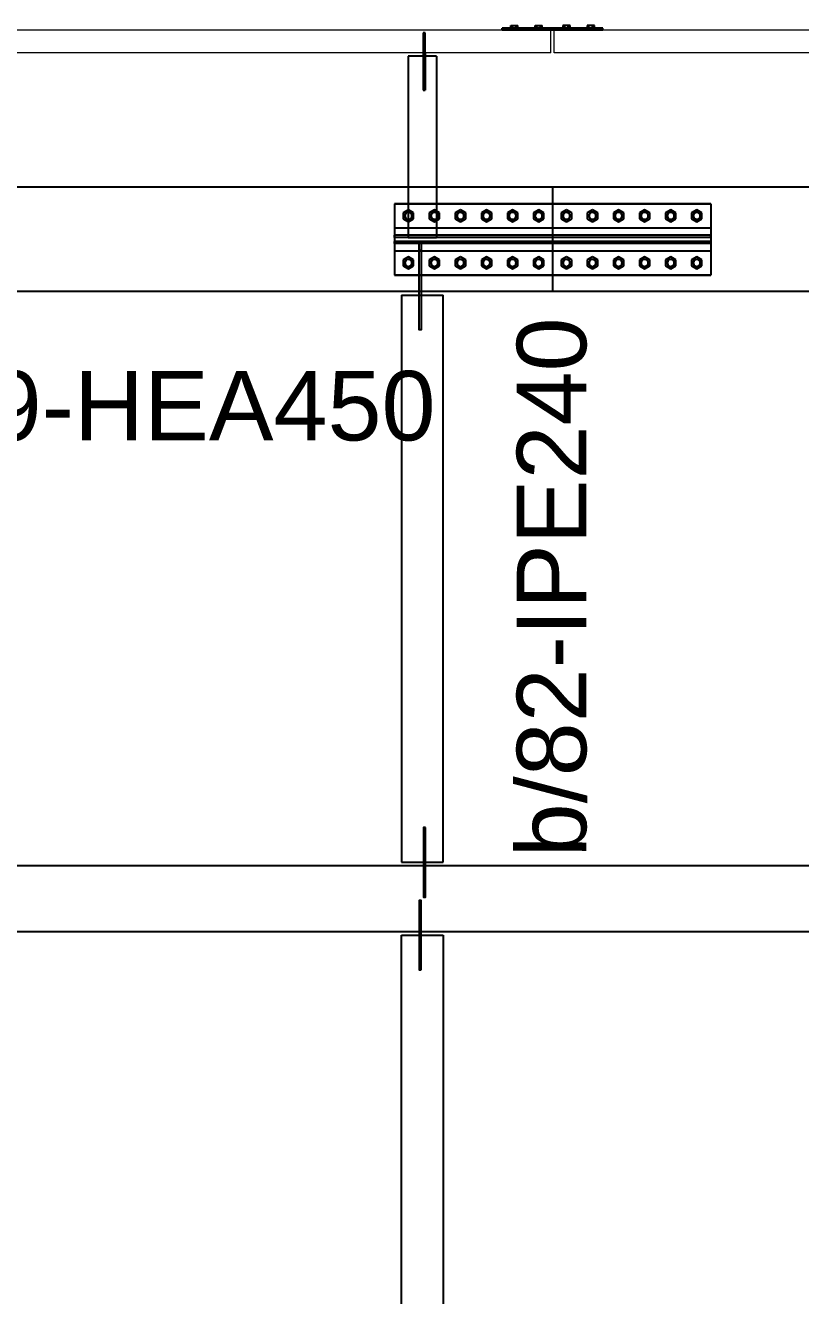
# Model space of a CAD drawing. Extents: x 7536 to 102814, y -9868 to 35131.
# Drawn here: x 48315 to 50546, y 26814 to 30468 of the extents above; entities that cross this region are included whole.
import ezdxf
from ezdxf.enums import TextEntityAlignment as Align

# ---------------------------------------------------------------- set-up
doc = ezdxf.new("R2010")
doc.units = 0
doc.header["$LTSCALE"] = 0.4
doc.layers.get('0').update_dxf_attribs({"color": 255})
doc.layers.add('0-1', color=7, linetype='Continuous', lineweight=5)
doc.layers.add('E_TEXTO', color=3, linetype='Continuous', lineweight=9)
doc.layers.add('P-PLATINA', color=6, linetype='Continuous')
doc.layers.add('VIGAS', color=8, linetype='Continuous')
doc.styles.add('VERDANA', font='arial.ttf')

msp = doc.modelspace()

# ---------------------------------------------------------------- linework, layer by layer
at = {"color": 1, "linetype": 'Continuous'}
for centre, radius, start, end in [((49417.4, 29920.3), 11, 0, 180), ((49417.4, 29920.3), 10, 120, 300), ((49417.4, 29920.3), 10, 300, 120), ((49492.4, 29920.3), 11, 0, 180), ((49492.4, 29920.3), 10, 120, 300), ((49492.4, 29920.3), 10, 300, 120), ((49567.4, 29920.3), 11, 0, 180), ((49567.4, 29920.3), 10, 120, 300), ((49567.4, 29920.3), 10, 300, 120), ((49642.4, 29920.3), 11, 0, 180), ((49642.4, 29920.3), 10, 120, 300), ((49642.4, 29920.3), 10, 300, 120), ((49717.4, 29920.3), 11, 0, 180), ((49717.4, 29920.3), 10, 120, 300), ((49717.4, 29920.3), 10, 300, 120), ((49792.4, 29920.3), 11, 0, 180), ((49792.4, 29920.3), 10, 120, 300), ((49792.4, 29920.3), 10, 300, 120), ((49872.4, 29920.3), 11, 0, 180), ((49872.4, 29920.3), 10, 120, 300), ((49872.4, 29920.3), 10, 300, 120), ((49947.4, 29920.3), 11, 0, 180), ((49947.4, 29920.3), 10, 120, 300), ((49947.4, 29920.3), 10, 300, 120), ((50022.4, 29920.3), 11, 0, 180), ((50022.4, 29920.3), 10, 120, 300), ((50022.4, 29920.3), 10, 300, 120), ((50097.4, 29920.3), 11, 0, 180), ((50097.4, 29920.3), 10, 120, 300), ((50097.4, 29920.3), 10, 300, 120), ((50172.4, 29920.3), 11, 0, 180), ((50172.4, 29920.3), 10, 120, 300), ((50172.4, 29920.3), 10, 300, 120), ((50247.4, 29920.3), 11, 0, 180), ((50247.4, 29920.3), 10, 120, 300), ((50247.4, 29920.3), 10, 300, 120), ((49417.4, 29920.3), 11, 180, 0), ((49492.4, 29920.3), 11, 180, 0), ((49567.4, 29920.3), 11, 180, 0), ((49642.4, 29920.3), 11, 180, 0), ((49717.4, 29920.3), 11, 180, 0), ((49792.4, 29920.3), 11, 180, 0), ((49872.4, 29920.3), 11, 180, 0), ((49947.4, 29920.3), 11, 180, 0), ((50022.4, 29920.3), 11, 180, 0), ((50097.4, 29920.3), 11, 180, 0), ((50172.4, 29920.3), 11, 180, 0), ((50247.4, 29920.3), 11, 180, 0), ((49417.4, 29784.8), 11, 0, 180), ((49417.4, 29784.8), 11, 180, 0), ((49417.4, 29784.8), 10, 120, 300), ((49417.4, 29784.8), 10, 300, 120), ((49492.4, 29784.8), 11, 0, 180), ((49492.4, 29784.8), 11, 180, 0), ((49492.4, 29784.8), 10, 120, 300), ((49492.4, 29784.8), 10, 300, 120), ((49567.4, 29784.8), 11, 0, 180), ((49567.4, 29784.8), 11, 180, 0), ((49567.4, 29784.8), 10, 120, 300), ((49567.4, 29784.8), 10, 300, 120), ((49642.4, 29784.8), 11, 0, 180), ((49642.4, 29784.8), 11, 180, 0), ((49642.4, 29784.8), 10, 120, 300), ((49642.4, 29784.8), 10, 300, 120), ((49717.4, 29784.8), 11, 0, 180), ((49717.4, 29784.8), 11, 180, 0), ((49717.4, 29784.8), 10, 120, 300), ((49717.4, 29784.8), 10, 300, 120), ((49792.4, 29784.8), 11, 0, 180), ((49792.4, 29784.8), 11, 180, 0), ((49792.4, 29784.8), 10, 120, 300), ((49792.4, 29784.8), 10, 300, 120), ((49872.4, 29784.8), 11, 0, 180), ((49872.4, 29784.8), 11, 180, 0), ((49872.4, 29784.8), 10, 120, 300), ((49872.4, 29784.8), 10, 300, 120), ((49947.4, 29784.8), 11, 0, 180), ((49947.4, 29784.8), 11, 180, 0), ((49947.4, 29784.8), 10, 120, 300), ((49947.4, 29784.8), 10, 300, 120), ((50022.4, 29784.8), 11, 0, 180), ((50022.4, 29784.8), 11, 180, 0), ((50022.4, 29784.8), 10, 120, 300), ((50022.4, 29784.8), 10, 300, 120), ((50097.4, 29784.8), 11, 0, 180), ((50097.4, 29784.8), 11, 180, 0), ((50097.4, 29784.8), 10, 120, 300), ((50097.4, 29784.8), 10, 300, 120), ((50172.4, 29784.8), 11, 0, 180), ((50172.4, 29784.8), 11, 180, 0), ((50172.4, 29784.8), 10, 120, 300), ((50172.4, 29784.8), 10, 300, 120), ((50247.4, 29784.8), 11, 0, 180), ((50247.4, 29784.8), 11, 180, 0), ((50247.4, 29784.8), 10, 120, 300), ((50247.4, 29784.8), 10, 300, 120)]:
    msp.add_arc(centre, radius, start, end, dxfattribs=at)
at = {"layer": '0-1', "color": 8}
for p, q in [((49827.4, 30454.2), (47482.4, 30454.2)), ((49827.4, 30389.2), (49827.4, 30454.2)), ((61827.4, 30454.2), (49837.4, 30454.2)), ((49837.4, 30389.2), (49837.4, 30454.2)), ((49827.4, 30389.2), (47482.4, 30389.2)), ((61827.4, 30389.2), (49837.4, 30389.2))]:
    msp.add_line(p, q, dxfattribs=at)
at = {"layer": 'P-PLATINA'}
for p, q in [((49460.5, 27980.4), (49466.5, 27980.4)), ((49448.3, 27931), (49454.3, 27931))]:
    msp.add_line(p, q, dxfattribs=at)
msp.add_lwpolyline([(49454.3, 29846.8), (49454.3, 29702.5), (49454.3, 29692.5), (49454.3, 29592.5), (49448.3, 29592.5), (49448.3, 29692.5), (49448.3, 29702.5), (49448.3, 29846.8)], dxfattribs=at)
for points in [[(49466.5, 28160.7), (49460.5, 28160.7), (49460.5, 28060.7), (49460.5, 28050.7), (49460.5, 27960.4), (49466.5, 27960.4), (49466.5, 28050.7), (49466.5, 28060.7)], [(49454.3, 27750.7), (49454.3, 27850.7), (49454.3, 27860.7), (49454.3, 27951), (49448.3, 27951), (49448.3, 27860.7), (49448.3, 27850.7), (49448.3, 27750.7)]]:
    msp.add_lwpolyline(points, close=True, dxfattribs=at)
at = {"layer": 'VIGAS'}
for p, q in [((49466.1, 30446.7), (49460.1, 30446.7)), ((49460.1, 30446.7), (49460.1, 30389.2)), ((49466.1, 30389.2), (49466.1, 30446.7)), ((49977.4, 30460.2), (49687.4, 30460.2)), ((49687.4, 30454.2), (49687.4, 30460.2)), ((49827.4, 30454.2), (49687.4, 30454.2)), ((49712, 30460.2), (49712, 30468.1)), ((49712, 30468.1), (49732.8, 30468.1)), ((49717.2, 30460.2), (49717.2, 30468.1)), ((49727.6, 30460.2), (49727.6, 30468.1)), ((49732.8, 30460.2), (49732.8, 30468.1)), ((49782, 30460.2), (49782, 30468.1)), ((49782, 30468.1), (49802.8, 30468.1)), ((49787.2, 30460.2), (49787.2, 30468.1)), ((49797.6, 30460.2), (49797.6, 30468.1)), ((49802.8, 30460.2), (49802.8, 30468.1)), ((49837.4, 30454.2), (49827.4, 30454.2)), ((49977.4, 30454.2), (49837.4, 30454.2)), ((49882.8, 30468.1), (49862, 30468.1)), ((49862, 30468.1), (49862, 30460.2)), ((49867.2, 30460.2), (49867.2, 30468.1)), ((49877.6, 30460.2), (49877.6, 30468.1)), ((49882.8, 30460.2), (49882.8, 30468.1)), ((49952.8, 30468.1), (49932, 30468.1)), ((49932, 30468.1), (49932, 30460.2)), ((49937.2, 30460.2), (49937.2, 30468.1)), ((49947.6, 30460.2), (49947.6, 30468.1)), ((49952.8, 30460.2), (49952.8, 30468.1)), ((49977.4, 30454.2), (49977.4, 30460.2)), ((49460.1, 30436.7), (49466.1, 30436.7)), ((49498.6, 30379.2), (49416.6, 30379.2)), ((49416.6, 30379.2), (49416.6, 30002.5)), ((49460.1, 30389.2), (49460.1, 30379.2)), ((49460.1, 30389.2), (49466.1, 30389.2)), ((49460.1, 30379.2), (49460.1, 30281.7)), ((49460.1, 30376.7), (49466.1, 30376.7)), ((49466.1, 30389.2), (49466.1, 30379.2)), ((49466.1, 30379.2), (49466.1, 30281.7)), ((49498.6, 30379.2), (49498.6, 30002.5)), ((49460.1, 30296.7), (49466.1, 30296.7)), ((49460.1, 30281.7), (49466.1, 30281.7)), ((49832.4, 30002.5), (47637.3, 30002.5)), ((49416.6, 30002.5), (49416.6, 29856.6)), ((49498.6, 30002.5), (49498.6, 29856.6)), ((51510.3, 30002.5), (49832.4, 30002.5)), ((49832.4, 30002.5), (49832.4, 29955.3)), ((49832.4, 30002.5), (49832.4, 29955.3)), ((49377.4, 29955.3), (49377.4, 29885.3)), ((49377.4, 29955.3), (50287.4, 29955.3)), ((50287.4, 29955.3), (49377.4, 29955.3)), ((49377.4, 29955.3), (49377.4, 29749.8)), ((49377.4, 29955.3), (49377.4, 29885.3)), ((49377.4, 29955.3), (50287.4, 29955.3)), ((50287.4, 29955.3), (49377.4, 29955.3)), ((49377.4, 29955.3), (49377.4, 29749.8)), ((49417.4, 29937.6), (49402.4, 29929)), ((49402.4, 29929), (49402.4, 29911.6)), ((49432.4, 29929), (49417.4, 29937.6)), ((49432.4, 29911.6), (49432.4, 29929)), ((49492.4, 29937.6), (49477.4, 29929)), ((49477.4, 29929), (49477.4, 29911.6)), ((49507.4, 29929), (49492.4, 29937.6)), ((49507.4, 29911.6), (49507.4, 29929)), ((49567.4, 29937.6), (49552.4, 29929)), ((49552.4, 29929), (49552.4, 29911.6)), ((49582.4, 29929), (49567.4, 29937.6)), ((49582.4, 29911.6), (49582.4, 29929)), ((49642.4, 29937.6), (49627.4, 29929)), ((49627.4, 29929), (49627.4, 29911.6)), ((49657.4, 29929), (49642.4, 29937.6)), ((49657.4, 29911.6), (49657.4, 29929)), ((49717.4, 29937.6), (49702.4, 29929)), ((49702.4, 29929), (49702.4, 29911.6)), ((49732.4, 29929), (49717.4, 29937.6)), ((49732.4, 29911.6), (49732.4, 29929)), ((49792.4, 29937.6), (49777.4, 29929)), ((49777.4, 29929), (49777.4, 29911.6)), ((49807.4, 29929), (49792.4, 29937.6)), ((49807.4, 29911.6), (49807.4, 29929)), ((49832.4, 29955.3), (49832.4, 29749.8)), ((49832.4, 29955.3), (49832.4, 29749.8)), ((49872.4, 29937.6), (49857.4, 29929)), ((49857.4, 29929), (49857.4, 29911.6)), ((49887.4, 29929), (49872.4, 29937.6)), ((49887.4, 29911.6), (49887.4, 29929)), ((49947.4, 29937.6), (49932.4, 29929)), ((49932.4, 29929), (49932.4, 29911.6)), ((49962.4, 29929), (49947.4, 29937.6)), ((49962.4, 29911.6), (49962.4, 29929)), ((50022.4, 29937.6), (50007.4, 29929)), ((50007.4, 29929), (50007.4, 29911.6)), ((50037.4, 29929), (50022.4, 29937.6)), ((50037.4, 29911.6), (50037.4, 29929)), ((50097.4, 29937.6), (50082.4, 29929)), ((50082.4, 29929), (50082.4, 29911.6)), ((50112.4, 29929), (50097.4, 29937.6)), ((50112.4, 29911.6), (50112.4, 29929)), ((50172.4, 29937.6), (50157.4, 29929)), ((50157.4, 29929), (50157.4, 29911.6)), ((50187.4, 29929), (50172.4, 29937.6)), ((50187.4, 29911.6), (50187.4, 29929)), ((50247.4, 29937.6), (50232.4, 29929)), ((50232.4, 29929), (50232.4, 29911.6)), ((50262.4, 29929), (50247.4, 29937.6)), ((50262.4, 29911.6), (50262.4, 29929)), ((50287.4, 29955.3), (50287.4, 29885.3)), ((50287.4, 29955.3), (50287.4, 29749.8)), ((50287.4, 29955.3), (50287.4, 29885.3)), ((50287.4, 29955.3), (50287.4, 29749.8)), ((49402.4, 29911.6), (49417.4, 29903)), ((49417.4, 29903), (49432.4, 29911.6)), ((49477.4, 29911.6), (49492.4, 29903)), ((49492.4, 29903), (49507.4, 29911.6)), ((49552.4, 29911.6), (49567.4, 29903)), ((49567.4, 29903), (49582.4, 29911.6)), ((49627.4, 29911.6), (49642.4, 29903)), ((49642.4, 29903), (49657.4, 29911.6)), ((49702.4, 29911.6), (49717.4, 29903)), ((49717.4, 29903), (49732.4, 29911.6)), ((49777.4, 29911.6), (49792.4, 29903)), ((49792.4, 29903), (49807.4, 29911.6)), ((49857.4, 29911.6), (49872.4, 29903)), ((49872.4, 29903), (49887.4, 29911.6)), ((49932.4, 29911.6), (49947.4, 29903)), ((49947.4, 29903), (49962.4, 29911.6)), ((50007.4, 29911.6), (50022.4, 29903)), ((50022.4, 29903), (50037.4, 29911.6)), ((50082.4, 29911.6), (50097.4, 29903)), ((50097.4, 29903), (50112.4, 29911.6)), ((50157.4, 29911.6), (50172.4, 29903)), ((50172.4, 29903), (50187.4, 29911.6)), ((50232.4, 29911.6), (50247.4, 29903)), ((50247.4, 29903), (50262.4, 29911.6)), ((49377.4, 29885.3), (50287.4, 29885.3)), ((49377.4, 29885.3), (50287.4, 29885.3)), ((50287.4, 29864.3), (49377.4, 29864.3)), ((49377.4, 29858.3), (49377.4, 29864.3)), ((50287.4, 29858.3), (49377.4, 29858.3)), ((49498.6, 29856.6), (49416.6, 29856.6)), ((50287.4, 29858.3), (50287.4, 29864.3)), ((50287.4, 29846.8), (49377.4, 29846.8)), ((49377.4, 29840.8), (49377.4, 29846.8)), ((50287.4, 29840.8), (49377.4, 29840.8)), ((49377.4, 29819.8), (49377.4, 29749.8)), ((49377.4, 29819.8), (50287.4, 29819.8)), ((49377.4, 29819.8), (49377.4, 29749.8)), ((49377.4, 29819.8), (50287.4, 29819.8)), ((49454.3, 29846.8), (49448.3, 29846.8)), ((49448.3, 29821.8), (49454.3, 29821.8)), ((50287.4, 29840.8), (50287.4, 29846.8)), ((50287.4, 29819.8), (50287.4, 29749.8)), ((50287.4, 29819.8), (50287.4, 29749.8)), ((49417.4, 29802.1), (49402.4, 29793.5)), ((49402.4, 29793.5), (49402.4, 29776.1)), ((49432.4, 29793.5), (49417.4, 29802.1)), ((49432.4, 29776.1), (49432.4, 29793.5)), ((49492.4, 29802.1), (49477.4, 29793.5)), ((49477.4, 29793.5), (49477.4, 29776.1)), ((49507.4, 29793.5), (49492.4, 29802.1)), ((49507.4, 29776.1), (49507.4, 29793.5)), ((49567.4, 29802.1), (49552.4, 29793.5)), ((49552.4, 29793.5), (49552.4, 29776.1)), ((49582.4, 29793.5), (49567.4, 29802.1)), ((49582.4, 29776.1), (49582.4, 29793.5)), ((49642.4, 29802.1), (49627.4, 29793.5)), ((49627.4, 29793.5), (49627.4, 29776.1)), ((49657.4, 29793.5), (49642.4, 29802.1)), ((49657.4, 29776.1), (49657.4, 29793.5)), ((49717.4, 29802.1), (49702.4, 29793.5)), ((49702.4, 29793.5), (49702.4, 29776.1)), ((49732.4, 29793.5), (49717.4, 29802.1)), ((49732.4, 29776.1), (49732.4, 29793.5)), ((49792.4, 29802.1), (49777.4, 29793.5)), ((49777.4, 29793.5), (49777.4, 29776.1)), ((49807.4, 29793.5), (49792.4, 29802.1)), ((49807.4, 29776.1), (49807.4, 29793.5)), ((49872.4, 29802.1), (49857.4, 29793.5)), ((49857.4, 29793.5), (49857.4, 29776.1)), ((49887.4, 29793.5), (49872.4, 29802.1)), ((49887.4, 29776.1), (49887.4, 29793.5)), ((49947.4, 29802.1), (49932.4, 29793.5)), ((49932.4, 29793.5), (49932.4, 29776.1)), ((49962.4, 29793.5), (49947.4, 29802.1)), ((49962.4, 29776.1), (49962.4, 29793.5)), ((50022.4, 29802.1), (50007.4, 29793.5)), ((50007.4, 29793.5), (50007.4, 29776.1)), ((50037.4, 29793.5), (50022.4, 29802.1)), ((50037.4, 29776.1), (50037.4, 29793.5)), ((50097.4, 29802.1), (50082.4, 29793.5)), ((50082.4, 29793.5), (50082.4, 29776.1)), ((50112.4, 29793.5), (50097.4, 29802.1)), ((50112.4, 29776.1), (50112.4, 29793.5)), ((50172.4, 29802.1), (50157.4, 29793.5)), ((50157.4, 29793.5), (50157.4, 29776.1)), ((50187.4, 29793.5), (50172.4, 29802.1)), ((50187.4, 29776.1), (50187.4, 29793.5)), ((50247.4, 29802.1), (50232.4, 29793.5)), ((50232.4, 29793.5), (50232.4, 29776.1)), ((50262.4, 29793.5), (50247.4, 29802.1)), ((50262.4, 29776.1), (50262.4, 29793.5)), ((49377.4, 29749.8), (50287.4, 29749.8)), ((50287.4, 29749.8), (49377.4, 29749.8)), ((50287.4, 29749.8), (49377.4, 29749.8)), ((49377.4, 29749.8), (50287.4, 29749.8)), ((49402.4, 29776.1), (49417.4, 29767.5)), ((49417.4, 29767.5), (49432.4, 29776.1)), ((49477.4, 29776.1), (49492.4, 29767.5)), ((49492.4, 29767.5), (49507.4, 29776.1)), ((49552.4, 29776.1), (49567.4, 29767.5)), ((49567.4, 29767.5), (49582.4, 29776.1)), ((49627.4, 29776.1), (49642.4, 29767.5)), ((49642.4, 29767.5), (49657.4, 29776.1)), ((49702.4, 29776.1), (49717.4, 29767.5)), ((49717.4, 29767.5), (49732.4, 29776.1)), ((49777.4, 29776.1), (49792.4, 29767.5)), ((49792.4, 29767.5), (49807.4, 29776.1)), ((49832.4, 29749.8), (49832.4, 29702.5)), ((49832.4, 29749.8), (49832.4, 29702.5)), ((49857.4, 29776.1), (49872.4, 29767.5)), ((49872.4, 29767.5), (49887.4, 29776.1)), ((49932.4, 29776.1), (49947.4, 29767.5)), ((49947.4, 29767.5), (49962.4, 29776.1)), ((50007.4, 29776.1), (50022.4, 29767.5)), ((50022.4, 29767.5), (50037.4, 29776.1)), ((50082.4, 29776.1), (50097.4, 29767.5)), ((50097.4, 29767.5), (50112.4, 29776.1)), ((50157.4, 29776.1), (50172.4, 29767.5)), ((50172.4, 29767.5), (50187.4, 29776.1)), ((50232.4, 29776.1), (50247.4, 29767.5)), ((50247.4, 29767.5), (50262.4, 29776.1)), ((49832.4, 29702.5), (47637.3, 29702.5)), ((49397.4, 29692.5), (49397.4, 28060.7)), ((49397.4, 29692.5), (49517.4, 29692.5)), ((49517.4, 28060.7), (49517.4, 29692.5)), ((51411.4, 29702.5), (49832.4, 29702.5)), ((51414.3, 28050.7), (48004.9, 28050.7)), ((49397.4, 28060.7), (49517.4, 28060.7)), ((51457.4, 27860.7), (48004.9, 27860.7)), ((49397.4, 27850.7), (49517.4, 27850.7)), ((49397.4, 22789.2), (49397.4, 27850.7)), ((49517.4, 27850.7), (49517.4, 22789.2))]:
    msp.add_line(p, q, dxfattribs=at)

# ---------------------------------------------------------------- texts
at = {"layer": 'E_TEXTO', "style": 'VERDANA'}
msp.add_text('b/82-IPE240', height=200, rotation=90, dxfattribs=at).set_placement((49929.4, 28851.4), align=Align.CENTER)
msp.add_text('b/1059-HEA450', height=200, dxfattribs=at).set_placement((48501.6, 29274.1), align=Align.CENTER)

doc.saveas('drawing.dxf')
